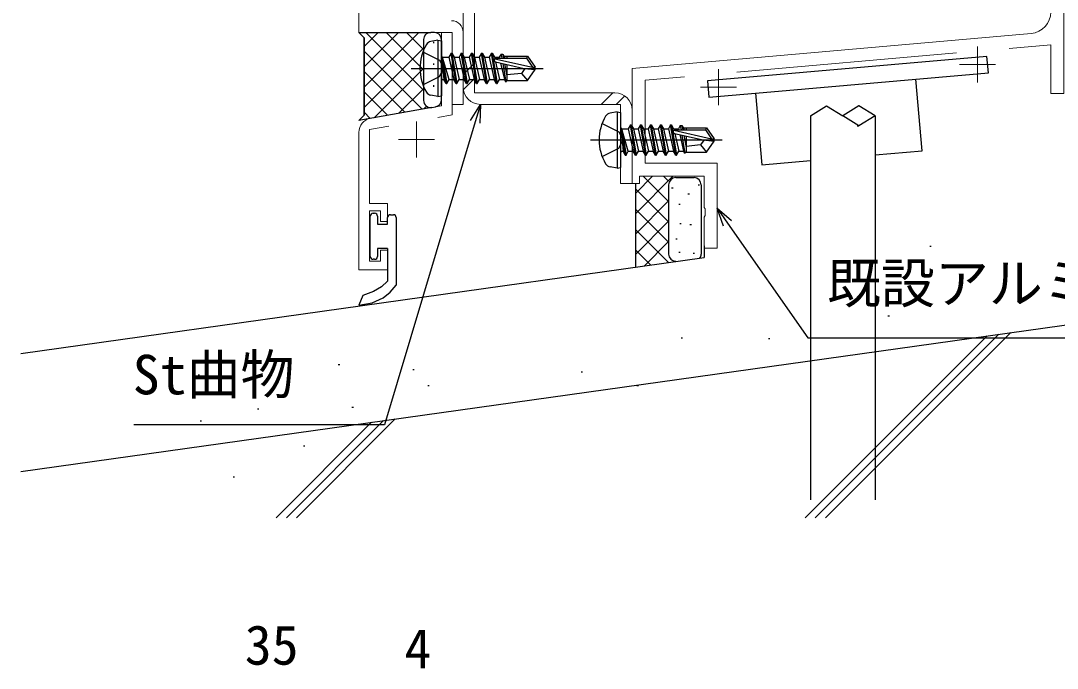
# Model space of a CAD drawing. Units: millimetres, scale not verified. Extents: x -437 to 438, y -554 to 551.
# Drawn here: x -320.9 to -176.8, y -209.1 to -119 of the extents above; entities that cross this region are included whole.
import ezdxf
from ezdxf.enums import TextEntityAlignment as Align

# ---------------------------------------------------------------- set-up
doc = ezdxf.new("R2010")
doc.units = ezdxf.units.MM
doc.header["$LTSCALE"] = 4
doc.layers.add('0-2_YKK_11', color=7, linetype='Continuous', lineweight=18)
for name, color, linetype in [('0-4_YKK_13', 4, 'Continuous'), ('0-6_YKK_D', 6, 'Continuous'), ('0-8_YSS_K', 3, 'Continuous')]:
    doc.layers.add(name, color=color, linetype=linetype)
doc.styles.add('ＭＳ ゴシック', font='')
doc.styles.get('ＭＳ ゴシック').set_extended_font_data('MS Gothic')

msp = doc.modelspace()

# ---------------------------------------------------------------- linework, layer by layer
at = {"layer": '0-2_YKK_11', "color": 1}
for p, q in [((-259.4, -128.221), (-259.4, -116.021)), ((-259.4, -126.484), (-257.8, -124.884)), ((-259.373, -128.58), (-257.8, -127.007)), ((-240.203, -130.621), (-238.603, -129.021)), ((-238.104, -130.646), (-236.918, -129.459))]:
    msp.add_line(p, q, dxfattribs=at)
at = {"layer": '0-2_YKK_11', "color": 4}
for p, q in [((-190.787, -123.48), (-221.335, -126.152)), ((-187.9, -122.584), (-187.9, -127.584)), ((-190.4, -125.084), (-185.4, -125.084)), ((-223.9, -125.734), (-223.9, -130.734)), ((-226.4, -128.234), (-221.4, -128.234))]:
    msp.add_line(p, q, dxfattribs=at)
at = {"layer": '0-2_YKK_11', "color": 211}
for p, q in [((-265.9, -133), (-265.9, -138)), ((-268.4, -135.5), (-263.4, -135.5))]:
    msp.add_line(p, q, dxfattribs=at)
at = {"layer": '0-2_YKK_11', "color": 4}
for points in [[(-175.9, -82.996), (-175.9, -129.121), (-177.7, -129.121), (-177.7, -122.335), (-183.507, -122.843)], [(-228.615, -126.789), (-234.1, -127.269), (-234.1, -138.821), (-224.1, -138.821), (-224.1, -150.621), (-225.9, -150.621), (-225.9, -146.292), (-225.757, -146.101), (-225.757, -145.142), (-225.9, -144.951), (-225.9, -140.621), (-234.9, -140.621), (-234.9, -141.621), (-235.9, -141.621), (-235.9, -125.62), (-180.439, -120.767)]]:
    msp.add_lwpolyline(points, dxfattribs=at)
at = {"layer": '0-2_YKK_11', "color": 211}
for points in [[(-259.4, -120.591), (-259.4, -130.621), (-260.9, -130.621), (-260.9, -126.08), (-260.78, -125.896), (-260.78, -125.346), (-260.9, -125.163), (-260.9, -120.621), (-273.9, -120.621), (-273.9, -108.621), (-226.017, -104.432)], [(-262.927, -132.437), (-260.9, -132.08), (-260.9, -120.621), (-262.4, -120.621), (-262.4, -130.821), (-272.247, -132.558)], [(-273.9, -134.527), (-273.9, -153.621), (-269.9, -153.621), (-269.9, -150.921), (-270.9, -150.921), (-270.9, -152.421), (-272.4, -152.421), (-272.4, -145.421), (-270.9, -145.421), (-270.9, -146.921), (-269.9, -146.921), (-269.9, -144.421), (-272.4, -144.421), (-272.4, -134.108), (-269.741, -133.639)]]:
    msp.add_lwpolyline(points, dxfattribs=at)
at = {"layer": '0-2_YKK_11', "color": 1}
for points in [[(-204.7, -115.221), (-257.8, -115.221), (-257.8, -129.021), (-238.3, -129.021)], [(-235.9, -131.421), (-235.9, -141.621), (-237.5, -141.621), (-237.5, -130.621), (-257, -130.621)]]:
    msp.add_lwpolyline(points, dxfattribs=at)
at = {"layer": '0-2_YKK_11', "color": 4}
msp.add_arc((-180.7, -117.779), 3, 274.99999, 0, dxfattribs=at)
at = {"layer": '0-2_YKK_11', "color": 211}
for centre, radius, start, end in [((-261, -120.591), 1.6, 0.00001, 89.99999), ((-271.9, -134.527), 2, 99.99997, 180)]:
    msp.add_arc(centre, radius, start, end, dxfattribs=at)
at = {"layer": '0-2_YKK_11', "color": 1}
for centre, start, end in [((-257, -128.221), 180, 270), ((-238.3, -131.421), 360, 90)]:
    msp.add_arc(centre, 2.4, start, end, dxfattribs=at)
at = {"layer": '0-4_YKK_13'}
for p, q in [((-273.9, -120.621), (-263.9, -120.621)), ((-273.15, -122.558), (-271.213, -120.621)), ((-273.15, -125.386), (-268.385, -120.621)), ((-273.15, -128.215), (-265.557, -120.621)), ((-272.94, -120.621), (-264.9, -128.661)), ((-270.111, -120.621), (-264.9, -125.833)), ((-267.283, -120.621), (-264.9, -123.004)), ((-264.455, -120.621), (-264.348, -120.728)), ((-263.4, -120.621), (-263.9, -120.621)), ((-264.9, -121.621), (-264.9, -130.071)), ((-264.9, -121.621), (-264.9, -130.071)), ((-262.9, -121.71), (-263.875, -121.881)), ((-263.53, -121.907), (-263.53, -122.107)), ((-262.9, -121.71), (-262.9, -129.533)), ((-262.9, -121.71), (-262.4, -121.798)), ((-262.4, -129.983), (-262.4, -121.621)), ((-262.4, -121.798), (-262.4, -129.445)), ((-273.15, -131.043), (-264.9, -122.793)), ((-273.15, -123.24), (-265.092, -131.297)), ((-261.05, -123.521), (-261.368, -124.071)), ((-260.35, -127.721), (-261.05, -123.521)), ((-261.05, -123.521), (-260.95, -123.521)), ((-260.95, -123.521), (-260.632, -124.071)), ((-260.95, -123.521), (-260.25, -127.721)), ((-259.65, -123.521), (-259.968, -124.071)), ((-258.95, -127.721), (-259.65, -123.521)), ((-259.65, -123.521), (-259.55, -123.521)), ((-259.55, -123.521), (-258.85, -127.721)), ((-258.25, -123.521), (-258.568, -124.071)), ((-257.55, -127.721), (-258.25, -123.521)), ((-258.25, -123.521), (-258.15, -123.521)), ((-258.15, -123.521), (-257.45, -127.721)), ((-256.85, -123.521), (-257.168, -124.071)), ((-256.15, -127.721), (-256.85, -123.521)), ((-256.85, -123.521), (-256.75, -123.521)), ((-256.75, -123.521), (-256.05, -127.721)), ((-255.45, -123.521), (-255.768, -124.071)), ((-254.75, -127.721), (-255.45, -123.521)), ((-255.45, -123.521), (-255.35, -123.521)), ((-255.35, -123.521), (-254.65, -127.721)), ((-254.108, -123.621), (-254.368, -124.071)), ((-254.108, -123.621), (-253.892, -123.621)), ((-254.108, -123.621), (-254.009, -124.221)), ((-253.892, -123.621), (-253.776, -124.221)), ((-253.719, -123.921), (-250.445, -123.921)), ((-253.3, -123.921), (-253.3, -124.221)), ((-250.445, -123.921), (-250.605, -124.221)), ((-250.445, -123.921), (-249.4, -125.471)), ((-263.53, -124.937), (-263.53, -125.137)), ((-261.75, -127.721), (-262.35, -124.121)), ((-262.35, -124.121), (-262.25, -124.121)), ((-262.35, -124.121), (-262.068, -127.171)), ((-262.25, -124.121), (-261.65, -127.721)), ((-261.332, -127.171), (-262.25, -124.121)), ((-262.2, -124.071), (-261.368, -124.071)), ((-261.368, -124.071), (-260.668, -127.171)), ((-260.632, -124.071), (-259.932, -127.171)), ((-260.632, -124.071), (-259.968, -124.071)), ((-259.968, -124.071), (-259.268, -127.171)), ((-259.232, -124.071), (-258.568, -124.071)), ((-258.568, -124.071), (-257.868, -127.171)), ((-257.832, -124.071), (-257.168, -124.071)), ((-257.168, -124.071), (-256.468, -127.171)), ((-256.432, -124.071), (-255.768, -124.071)), ((-255.768, -124.071), (-255.068, -127.171)), ((-255.032, -124.071), (-254.368, -124.071)), ((-255.01, -124.278), (-249.762, -125.471)), ((-254.907, -124.712), (-250.906, -125.621)), ((-254.887, -124.716), (-254.332, -127.171)), ((-254.368, -124.071), (-254.333, -124.225)), ((-254.186, -124.876), (-253.668, -127.171)), ((-253.89, -124.943), (-253.465, -127.521)), ((-253.624, -125.004), (-253.3, -126.67)), ((-253.3, -125.077), (-253.3, -127.321)), ((-273.15, -126.068), (-267.496, -131.722)), ((-271.754, -132.475), (-264.9, -125.622)), ((-266.6, -125.621), (-248.29, -125.621)), ((-251.3, -126.321), (-250.445, -127.321)), ((-250.906, -125.621), (-249.4, -125.621)), ((-250.906, -125.621), (-249.4, -125.771)), ((-250.445, -127.321), (-249.4, -125.771)), ((-249.762, -125.471), (-249.4, -125.471)), ((-249.4, -125.771), (-249.4, -125.471)), ((-218.76, -129.079), (-186.383, -126.246)), ((-263.53, -127.967), (-263.53, -128.167)), ((-262.2, -127.171), (-262.068, -127.171)), ((-261.75, -127.721), (-262.068, -127.171)), ((-261.75, -127.721), (-261.65, -127.721)), ((-261.75, -127.721), (-261.65, -127.721)), ((-261.65, -127.721), (-261.332, -127.171)), ((-261.332, -127.171), (-260.668, -127.171)), ((-260.35, -127.721), (-260.668, -127.171)), ((-260.35, -127.721), (-260.25, -127.721)), ((-260.25, -127.721), (-259.932, -127.171)), ((-259.932, -127.171), (-259.268, -127.171)), ((-258.95, -127.721), (-259.268, -127.171)), ((-258.95, -127.721), (-258.85, -127.721)), ((-258.85, -127.721), (-258.532, -127.171)), ((-258.532, -127.171), (-257.868, -127.171)), ((-257.55, -127.721), (-257.868, -127.171)), ((-257.55, -127.721), (-257.45, -127.721)), ((-257.45, -127.721), (-257.132, -127.171)), ((-257.132, -127.171), (-256.468, -127.171)), ((-256.15, -127.721), (-256.468, -127.171)), ((-256.15, -127.721), (-256.05, -127.721)), ((-256.05, -127.721), (-255.732, -127.171)), ((-255.732, -127.171), (-255.068, -127.171)), ((-254.75, -127.721), (-255.068, -127.171)), ((-254.75, -127.721), (-254.65, -127.721)), ((-254.65, -127.721), (-254.332, -127.171)), ((-254.332, -127.171), (-253.668, -127.171)), ((-253.465, -127.521), (-253.668, -127.171)), ((-253.371, -127.321), (-253.465, -127.521)), ((-253.371, -127.321), (-250.445, -127.321)), ((-195.573, -137.088), (-196.445, -127.126)), ((-273.15, -128.897), (-269.899, -132.147)), ((-268.318, -131.868), (-264.9, -128.45)), ((-262.9, -129.533), (-263.875, -129.361)), ((-262.9, -129.533), (-262.4, -129.445)), ((-264.882, -131.26), (-264.496, -130.874)), ((-263.726, -131.056), (-263.226, -130.967)), ((-263.53, -130.997), (-263.53, -131.021)), ((-273.15, -131.725), (-272.302, -132.572)), ((-238, -131.66), (-238.975, -131.831)), ((-238, -131.66), (-238, -139.483)), ((-238, -131.66), (-237.5, -131.748)), ((-237.5, -131.748), (-237.5, -139.395)), ((-236.15, -133.471), (-236.468, -134.021)), ((-235.45, -137.671), (-236.15, -133.471)), ((-236.15, -133.471), (-236.05, -133.471)), ((-236.05, -133.471), (-235.732, -134.021)), ((-236.05, -133.471), (-235.35, -137.671)), ((-234.75, -133.471), (-235.068, -134.021)), ((-234.05, -137.671), (-234.75, -133.471)), ((-234.75, -133.471), (-234.65, -133.471)), ((-234.65, -133.471), (-233.95, -137.671)), ((-233.35, -133.471), (-233.668, -134.021)), ((-232.65, -137.671), (-233.35, -133.471)), ((-233.35, -133.471), (-233.25, -133.471)), ((-233.25, -133.471), (-232.55, -137.671)), ((-231.95, -133.471), (-232.268, -134.021)), ((-231.25, -137.671), (-231.95, -133.471)), ((-231.95, -133.471), (-231.85, -133.471)), ((-231.85, -133.471), (-231.15, -137.671)), ((-230.55, -133.471), (-230.868, -134.021)), ((-229.85, -137.671), (-230.55, -133.471)), ((-230.55, -133.471), (-230.45, -133.471)), ((-230.45, -133.471), (-229.75, -137.671)), ((-229.208, -133.571), (-229.468, -134.021)), ((-229.208, -133.571), (-228.992, -133.571)), ((-229.208, -133.571), (-229.109, -134.171)), ((-228.992, -133.571), (-228.876, -134.171)), ((-228.819, -133.871), (-225.545, -133.871)), ((-228.4, -133.871), (-228.4, -134.171)), ((-225.545, -133.871), (-225.705, -134.171)), ((-225.545, -133.871), (-224.5, -135.421)), ((-204.634, -133.63), (-204.368, -133.63)), ((-236.85, -137.671), (-237.45, -134.071)), ((-237.45, -134.071), (-237.35, -134.071)), ((-237.45, -134.071), (-237.168, -137.121)), ((-237.35, -134.071), (-236.75, -137.671)), ((-236.432, -137.121), (-237.35, -134.071)), ((-237.3, -134.021), (-236.468, -134.021)), ((-236.468, -134.021), (-235.768, -137.121)), ((-235.732, -134.021), (-235.032, -137.121)), ((-235.732, -134.021), (-235.068, -134.021)), ((-235.068, -134.021), (-234.368, -137.121)), ((-234.332, -134.021), (-233.668, -134.021)), ((-233.668, -134.021), (-232.968, -137.121)), ((-232.932, -134.021), (-232.268, -134.021)), ((-232.268, -134.021), (-231.568, -137.121)), ((-231.532, -134.021), (-230.868, -134.021)), ((-230.868, -134.021), (-230.168, -137.121)), ((-230.132, -134.021), (-229.468, -134.021)), ((-230.11, -134.228), (-224.862, -135.421)), ((-230.007, -134.662), (-226.006, -135.571)), ((-229.987, -134.666), (-229.432, -137.121)), ((-229.468, -134.021), (-229.433, -134.175)), ((-229.286, -134.826), (-228.768, -137.121)), ((-228.99, -134.893), (-228.565, -137.471)), ((-228.724, -134.954), (-228.4, -136.62)), ((-228.4, -135.027), (-228.4, -137.271)), ((-224.862, -135.421), (-224.5, -135.421)), ((-224.5, -135.721), (-224.5, -135.421)), ((-241.7, -135.571), (-223.39, -135.571)), ((-226.4, -136.271), (-225.545, -137.271)), ((-226.006, -135.571), (-224.5, -135.571)), ((-226.006, -135.571), (-224.5, -135.721)), ((-225.545, -137.271), (-224.5, -135.721)), ((-237.3, -137.121), (-237.168, -137.121)), ((-236.85, -137.671), (-237.168, -137.121)), ((-236.85, -137.671), (-236.75, -137.671)), ((-236.85, -137.671), (-236.75, -137.671)), ((-236.75, -137.671), (-236.432, -137.121)), ((-236.432, -137.121), (-235.768, -137.121)), ((-235.45, -137.671), (-235.768, -137.121)), ((-235.45, -137.671), (-235.35, -137.671)), ((-235.35, -137.671), (-235.032, -137.121)), ((-235.032, -137.121), (-234.368, -137.121)), ((-234.05, -137.671), (-234.368, -137.121)), ((-234.05, -137.671), (-233.95, -137.671)), ((-233.95, -137.671), (-233.632, -137.121)), ((-233.632, -137.121), (-232.968, -137.121)), ((-232.65, -137.671), (-232.968, -137.121)), ((-232.65, -137.671), (-232.55, -137.671)), ((-232.55, -137.671), (-232.232, -137.121)), ((-232.232, -137.121), (-231.568, -137.121)), ((-231.25, -137.671), (-231.568, -137.121)), ((-231.25, -137.671), (-231.15, -137.671)), ((-231.15, -137.671), (-230.832, -137.121)), ((-230.832, -137.121), (-230.168, -137.121)), ((-229.85, -137.671), (-230.168, -137.121)), ((-229.85, -137.671), (-229.75, -137.671)), ((-229.75, -137.671), (-229.432, -137.121)), ((-229.432, -137.121), (-228.768, -137.121)), ((-228.565, -137.471), (-228.768, -137.121)), ((-228.471, -137.271), (-228.565, -137.471)), ((-228.471, -137.271), (-225.545, -137.271)), ((-202.118, -137.661), (-195.573, -137.088)), ((-238, -139.483), (-238.975, -139.311)), ((-238, -139.483), (-237.5, -139.395)), ((-217.888, -139.04), (-211.118, -138.448)), ((-272.3, -151.776), (-272.3, -146.176)), ((-271.9, -145.776), (-271.7, -145.776)), ((-271.3, -146.176), (-271.3, -147.276)), ((-269.9, -147.276), (-269.9, -146.376)), ((-269.5, -145.976), (-269.1, -145.976)), ((-268.7, -146.376), (-268.7, -155.782)), ((-271.3, -147.276), (-269.9, -147.276)), ((-271.3, -150.676), (-271.3, -151.776)), ((-269.9, -150.676), (-271.3, -150.676)), ((-269.9, -150.676), (-269.9, -155.196)), ((-271.7, -152.176), (-271.9, -152.176))]:
    msp.add_line(p, q, dxfattribs=at)
for points in [[(-263.726, -131.056), (-273.9, -132.855), (-273.15, -132.105), (-273.15, -121.371), (-273.9, -120.621), (-273.15, -121.371), (-273.15, -132.105), (-273.9, -132.855)], [(-264.979, -123.321), (-262.663, -124.476), (-262.054, -125.621)], [(-259.55, -123.521), (-259.232, -124.071), (-258.532, -127.171)], [(-258.15, -123.521), (-257.832, -124.071), (-257.132, -127.171)], [(-256.75, -123.521), (-256.432, -124.071), (-255.732, -127.171)], [(-255.35, -123.521), (-255.032, -124.071), (-254.989, -124.263)], [(-253.892, -123.621), (-253.632, -124.071), (-253.599, -124.221)], [(-254.852, -124.221), (-250.605, -124.221), (-249.762, -125.471)], [(-186.383, -126.246), (-186.584, -123.955), (-225.435, -127.354), (-225.235, -129.645), (-218.76, -129.079), (-217.888, -139.04)], [(-264.979, -127.921), (-262.663, -126.766), (-262.054, -125.621)], [(-250.799, -125.621), (-251.3, -126.321), (-253.3, -126.521)], [(-211.118, -132.23), (-208.868, -130.83), (-206.618, -132.23)], [(-202.118, -132.23), (-204.368, -130.83), (-206.618, -132.23)], [(-204.34, -130.83), (-204.354, -130.83), (-204.368, -130.83)], [(-211.118, -132.23), (-211.118, -166.274), (-211.118, -185.625)], [(-202.118, -132.23), (-204.368, -133.63), (-206.618, -132.23)], [(-202.118, -132.23), (-202.118, -165.01), (-202.118, -185.625)], [(-240.079, -133.271), (-237.763, -134.426), (-237.154, -135.571)], [(-234.65, -133.471), (-234.332, -134.021), (-233.632, -137.121)], [(-233.25, -133.471), (-232.932, -134.021), (-232.232, -137.121)], [(-231.85, -133.471), (-231.532, -134.021), (-230.832, -137.121)], [(-230.45, -133.471), (-230.132, -134.021), (-230.089, -134.213)], [(-228.992, -133.571), (-228.732, -134.021), (-228.699, -134.171)], [(-229.952, -134.171), (-225.705, -134.171), (-224.862, -135.421)], [(-240.079, -137.871), (-237.763, -136.716), (-237.154, -135.571)], [(-225.899, -135.571), (-226.4, -136.271), (-228.4, -136.471)], [(-269.9, -155.196), (-270.744, -156.02), (-271.856, -156.653), (-273.345, -157.212), (-273.914, -158.529), (-272.055, -158.23), (-270.533, -157.539), (-269.521, -156.762), (-268.7, -155.782)]]:
    msp.add_lwpolyline(points, dxfattribs=at)
for centre, radius, start, end in [((-263.9, -121.621), 1, 90, 180), ((-263.9, -121.621), 1, 90, 180), ((-263.4, -121.621), 1, 0, 90), ((-258.9, -125.621), 6.5, 149.36409, 210.63591), ((-263.718, -122.768), 0.9, 100, 149.36409), ((-262.2, -123.871), 0.2, 180, 270), ((-254.852, -124.47), 0.248, 90, 257.19096), ((-262.2, -127.371), 0.2, 90, 180), ((-263.718, -128.475), 0.9, 210.63591, 260), ((-263.9, -130.071), 1, 180, 280.02868), ((-263.9, -130.071), 1, 180, 280.02868), ((-263.4, -129.983), 1, 280.02868, 0), ((-234, -135.571), 6.5, 149.36409, 210.63591), ((-238.818, -132.718), 0.9, 100, 149.36409), ((-237.3, -133.821), 0.2, 180, 270), ((-229.952, -134.42), 0.248, 90, 257.19096), ((-237.3, -137.321), 0.2, 90, 180), ((-238.818, -138.425), 0.9, 210.63591, 260), ((-271.9, -146.176), 0.4, 90, 180), ((-271.7, -146.176), 0.4, 0, 90), ((-269.5, -146.376), 0.4, 90, 180), ((-269.1, -146.376), 0.4, 0, 90), ((-271.9, -151.776), 0.4, 180, 270), ((-271.7, -151.776), 0.4, 270, 0)]:
    msp.add_arc(centre, radius, start, end, dxfattribs=at)
at = {"layer": '0-6_YKK_D'}
for points in [[(-257, -130.621), (-257.73, -133.065), (-270.309, -175.198), (-305.185, -175.195)], [(-258.384, -132.869), (-257, -130.621), (-257.075, -133.26)], [(-223.197, -147.552), (-224.1, -145.071), (-222.078, -146.768)], [(-224.1, -145.071), (-222.637, -147.16), (-211.472, -163.106), (-121.929, -163.106)]]:
    msp.add_lwpolyline(points, dxfattribs=at)
at = {"layer": '0-8_YSS_K'}
for p, q in [((-233.071, -140.624), (-235.4, -142.953)), ((-230.242, -140.624), (-235.4, -145.782)), ((-234.357, -140.624), (-230.886, -144.096)), ((-231.529, -140.624), (-230.886, -141.267)), ((-229.836, -140.816), (-227.301, -140.816)), ((-235.4, -153.277), (-235.4, -141.624)), ((-235.4, -142.409), (-230.886, -146.924)), ((-230.836, -141.816), (-230.836, -151.438)), ((-230.41, -142.234), (-230.21, -142.234)), ((-226.726, -141.809), (-226.526, -141.809)), ((-226.301, -141.816), (-226.301, -151.438)), ((-230.886, -144.096), (-235.4, -148.61)), ((-228.143, -143.084), (-227.943, -143.084)), ((-235.4, -145.238), (-230.886, -149.752)), ((-229.418, -144.501), (-229.218, -144.501)), ((-230.886, -146.924), (-235.4, -151.439)), ((-235.4, -148.066), (-230.831, -152.635)), ((-229.277, -147.194), (-229.077, -147.194)), ((-227.859, -147.336), (-227.659, -147.336)), ((-230.886, -149.752), (-234.248, -153.115)), ((-229.844, -149.32), (-229.644, -149.32)), ((-235.4, -150.895), (-233.311, -152.984)), ((-229.418, -151.162), (-229.218, -151.162)), ((-227.434, -151.304), (-227.234, -151.304)), ((-225.9, -150.321), (-225.9, -151.94)), ((-194.52, -150.36), (-194.32, -150.36)), ((-320.9, -165.282), (-225.9, -151.94)), ((-320.9, -181.688), (-170.9, -160.621)), ((-200.336, -160.053), (-200.136, -160.053)), ((-211.85, -188.107), (-186.565, -162.821)), ((-210.436, -188.107), (-184.919, -162.59)), ((-209.021, -188.107), (-183.274, -162.359)), ((-229.098, -163.107), (-228.898, -163.107)), ((-216.949, -163.179), (-216.749, -163.179)), ((-276.759, -166.797), (-276.559, -166.797)), ((-296.249, -168.252), (-296.049, -168.252)), ((-266.397, -167.494), (-266.197, -167.494)), ((-242.984, -167.807), (-242.784, -167.807)), ((-264.308, -169.745), (-264.108, -169.745)), ((-235.23, -169.745), (-235.03, -169.745)), ((-274.849, -172.729), (-274.649, -172.729)), ((-287.985, -172.974), (-287.785, -172.974)), ((-295.958, -174.651), (-295.758, -174.651)), ((-285.389, -188.107), (-272.12, -174.837)), ((-283.975, -188.107), (-270.474, -174.606)), ((-282.561, -188.107), (-268.829, -174.375)), ((-281.604, -178.107), (-281.404, -178.107)), ((-291.363, -182.43), (-291.163, -182.43))]:
    msp.add_line(p, q, dxfattribs=at)
for centre, start, end in [((-229.836, -141.816), 90, 180), ((-227.301, -141.816), 0, 90), ((-229.836, -151.438), 180, 270), ((-227.301, -151.438), 323.97172, 0)]:
    msp.add_arc(centre, 1, start, end, dxfattribs=at)

# ---------------------------------------------------------------- texts
at = {"layer": '0-6_YKK_D', "style": 'ＭＳ ゴシック'}
for s, p in [('既設アルミサッシ枠', (-208.812, -159.903)), ('St曲物', (-305.328, -172.602)), ('35', (-289.756, -210.2)), ('4', (-267.55, -210.7))]:
    msp.add_text(s, height=5.499, dxfattribs=at).set_placement(p, align=Align.BOTTOM_LEFT)

doc.saveas('drawing.dxf')
